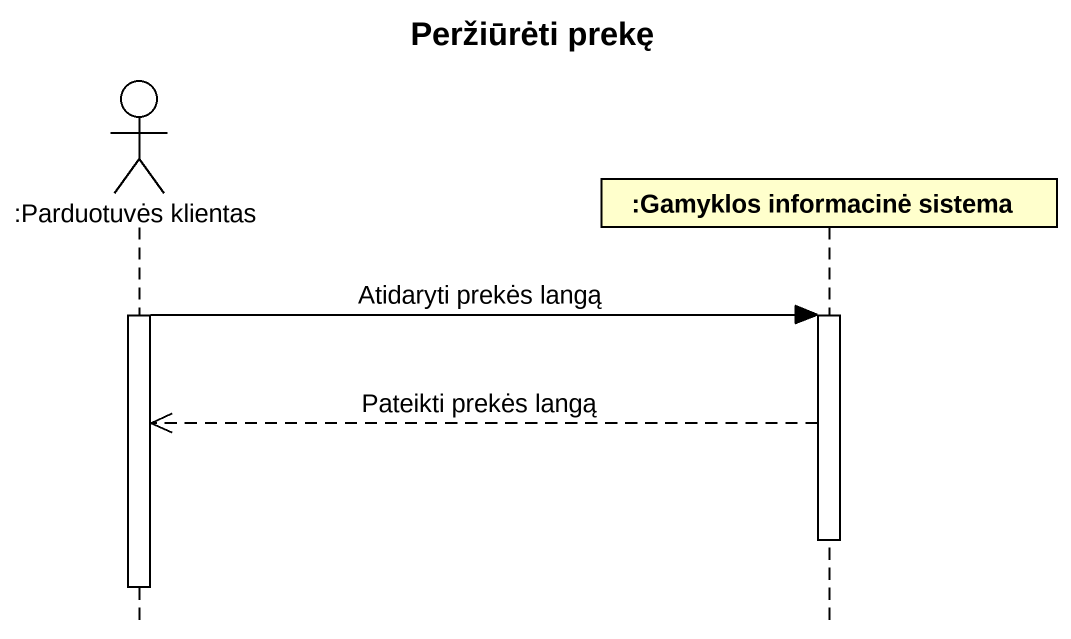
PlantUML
@startuml
title Peržiūrėti prekę
hide footbox
actor ":Parduotuvės klientas" as Parduotuvės_klientas
participant ":Gamyklos informacinė sistema" as Gamyklos_informacinė_sistema

activate Parduotuvės_klientas
Parduotuvės_klientas -> Gamyklos_informacinė_sistema : Atidaryti prekės langą
activate Gamyklos_informacinė_sistema
Gamyklos_informacinė_sistema -->> Parduotuvės_klientas : Pateikti prekės langą
deactivate Gamyklos_informacinė_sistema
deactivate Parduotuvės_klientas
@enduml
